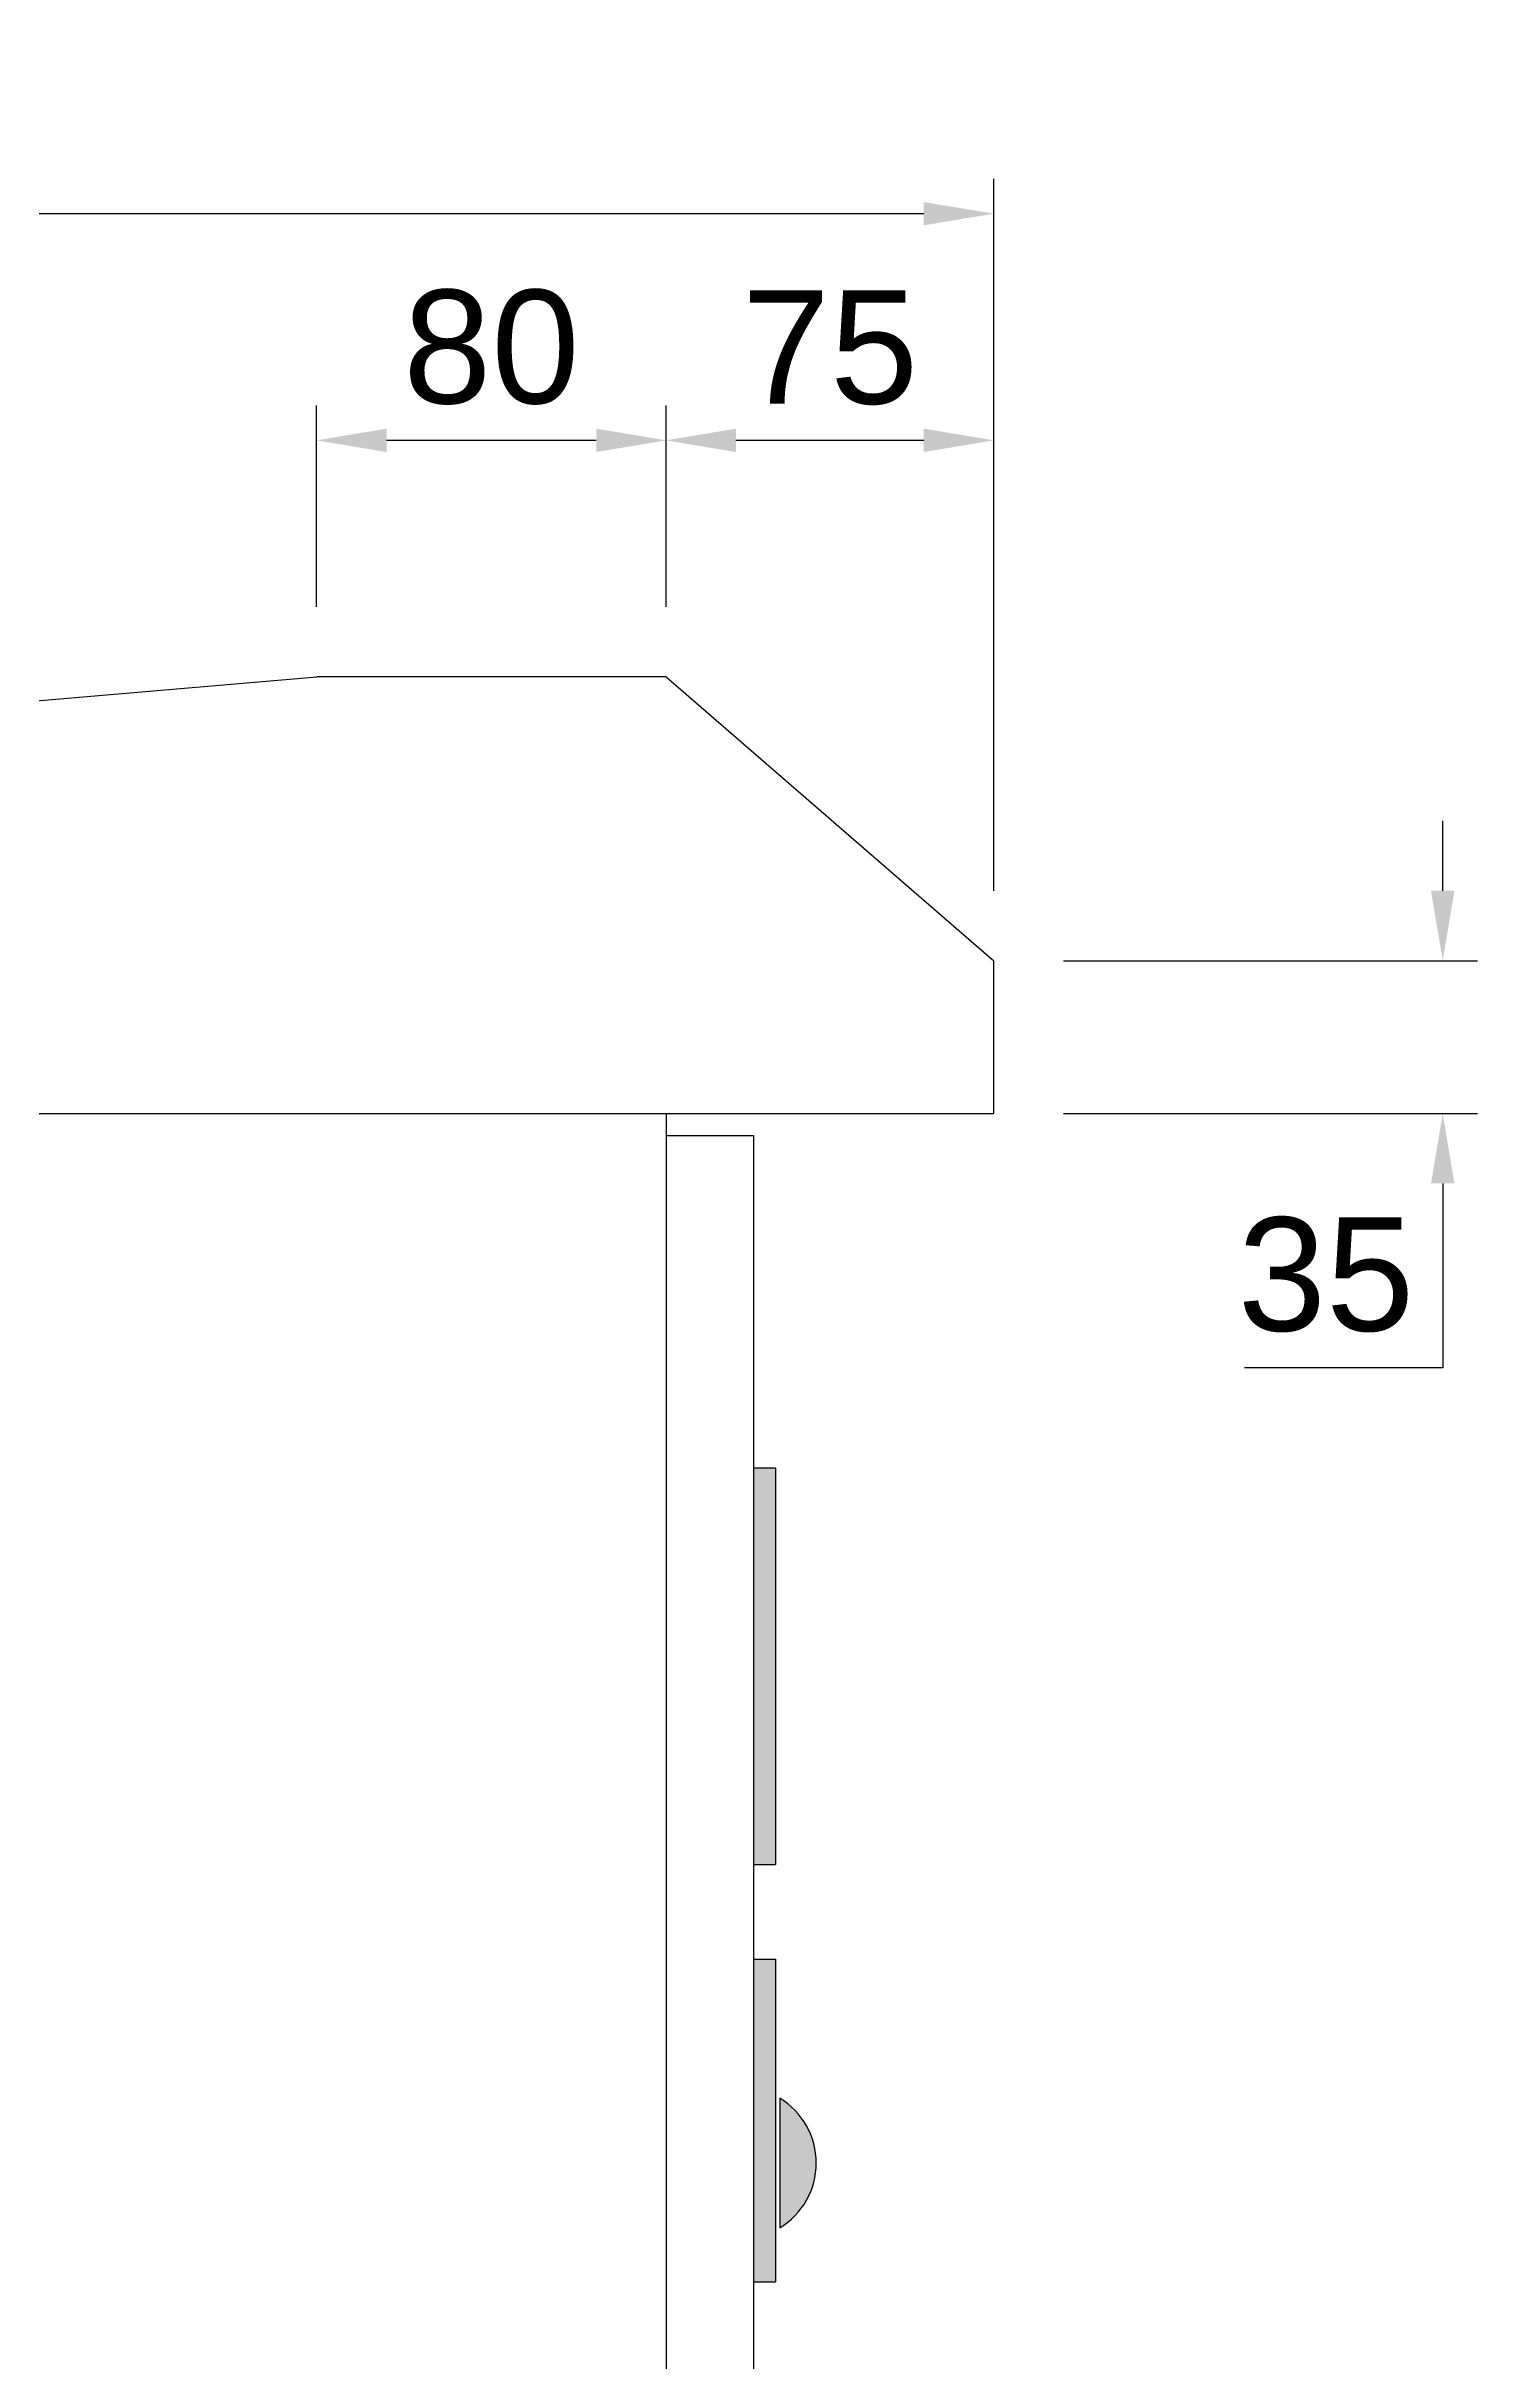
# Model space of a CAD drawing. Header units: millimetres. Extents: x 330554 to 656471, y 11007 to 130943.
# Drawn here: x 463119 to 463938, y 103836 to 105162 of the extents above; entities that cross this region are included whole.
import ezdxf

# ---------------------------------------------------------------- set-up
doc = ezdxf.new("R2010")
doc.units = ezdxf.units.MM
doc.header["$LTSCALE"] = 6
doc.layers.add('kich thuoc', color=9, linetype='Continuous', lineweight=13)
doc.layers.add('Nen', color=7, linetype='Continuous')
doc.styles.add('kt2', font='arial.ttf', dxfattribs={"height": 65})
doc.dimstyles.new('TL 0.4', dxfattribs={"dimscale": 20, "dimtxt": 0.18, "dimasz": 2, "dimexe": 1, "dimexo": 2, "dimgap": 1, "dimtad": 1, "dimtoh": 1, "dimdec": 0, "dimlfac": 0.4, "dimzin": 0, "dimdsep": 46, "dimtxsty": 'kt2', "dimcen": 2, "dimclrd": 256, "dimclre": 256, "dimclrt": 2, "dimadec": 0, "dimazin": 0, "dimtfac": 1, "dimtdec": 0, "dimtofl": 0, "dimtmove": 0, "dimatfit": 3, "dimfxl": 1, "dimtolj": 1, "dimtzin": 0, "dimarcsym": 0})

# ---------------------------------------------------------------- blocks, each defined once
blk = doc.blocks.new('*D220')
at = {"layer": 'Defpoints', "color": 0, "linetype": 'ByBlock', "ltscale": 0.2, "transparency": 16777216}
for p in [(463661.1, 104638.2), (463661.1, 104550.7), (463918.1, 104550.7)]:
    blk.add_point(p, dxfattribs=at)
at = {"layer": 'kich thuoc', "linetype": 'ByBlock', "lineweight": -2, "ltscale": 0.2, "transparency": 16777216}
for p, q in [((463918.1, 104678.2), (463918.1, 104718.2)), ((463701.1, 104638.2), (463938.1, 104638.2)), ((463701.1, 104550.7), (463938.1, 104550.7)), ((463918.1, 104510.7), (463918.1, 104405.1)), ((463918.1, 104405.1), (463804.6, 104405.1))]:
    blk.add_line(p, q, dxfattribs=at)
at = {"layer": 'kich thuoc', "linetype": 'ByBlock', "ltscale": 0.2, "transparency": 16777216}
for points in [[(463911.4, 104678.2), (463924.8, 104678.2), (463918.1, 104638.2)], [(463911.4, 104510.7), (463924.8, 104510.7), (463918.1, 104550.7)]]:
    blk.add_solid(points, dxfattribs=at)
at = {"layer": 'kich thuoc', "color": 2, "linetype": 'ByBlock', "lineweight": 5, "ltscale": 0.2, "transparency": 16777216, "insert": (463851.3, 104458.3), "char_height": 65, "attachment_point": 5, "style": 'kt2'}
blk.add_mtext('\\A1;35', dxfattribs=at)
blk = doc.blocks.new('*D222')
at = {"layer": 'Defpoints', "color": 0, "linetype": 'ByBlock', "ltscale": 0.2, "transparency": 16777216}
for p in [(463661.1, 105065.9), (463661.1, 104638.2), (461223.6, 104625.7)]:
    blk.add_point(p, dxfattribs=at)
at = {"layer": 'kich thuoc', "linetype": 'ByBlock', "lineweight": -2, "ltscale": 0.2, "transparency": 16777216}
for p, q in [((461223.6, 104665.7), (461223.6, 105085.9)), ((463661.1, 104678.2), (463661.1, 105085.9)), ((461263.6, 105065.9), (463621.1, 105065.9))]:
    blk.add_line(p, q, dxfattribs=at)
at = {"layer": 'kich thuoc', "linetype": 'ByBlock', "ltscale": 0.2, "transparency": 16777216}
for points in [[(461263.6, 105072.5), (461263.6, 105059.2), (461223.6, 105065.9)], [(463621.1, 105072.5), (463621.1, 105059.2), (463661.1, 105065.9)]]:
    blk.add_solid(points, dxfattribs=at)
at = {"layer": 'kich thuoc', "color": 2, "linetype": 'ByBlock', "lineweight": 5, "ltscale": 0.2, "transparency": 16777216, "insert": (462442.4, 105119), "char_height": 65, "attachment_point": 5, "style": 'kt2'}
blk.add_mtext('\\A1;975', dxfattribs=at)
blk = doc.blocks.new('*D237')
at = {"layer": 'Defpoints', "color": 0, "linetype": 'ByBlock', "ltscale": 0.2, "transparency": 16777216}
for p in [(463473.6, 104936.1), (463473.6, 104800.7), (463661.1, 104638.2)]:
    blk.add_point(p, dxfattribs=at)
at = {"layer": 'kich thuoc', "linetype": 'ByBlock', "lineweight": -2, "ltscale": 0.2, "transparency": 16777216}
for p, q in [((463473.6, 104840.7), (463473.6, 104956.1)), ((463661.1, 104678.2), (463661.1, 104956.1)), ((463621.1, 104936.1), (463513.6, 104936.1))]:
    blk.add_line(p, q, dxfattribs=at)
at = {"layer": 'kich thuoc', "linetype": 'ByBlock', "ltscale": 0.2, "transparency": 16777216}
for points in [[(463513.6, 104942.8), (463513.6, 104929.4), (463473.6, 104936.1)], [(463621.1, 104942.8), (463621.1, 104929.4), (463661.1, 104936.1)]]:
    blk.add_solid(points, dxfattribs=at)
at = {"layer": 'kich thuoc', "color": 2, "linetype": 'ByBlock', "lineweight": 5, "ltscale": 0.2, "transparency": 16777216, "insert": (463567.4, 104989.1), "char_height": 65, "attachment_point": 5, "style": 'kt2'}
blk.add_mtext('\\A1;75', dxfattribs=at)
blk = doc.blocks.new('*D238')
at = {"layer": 'Defpoints', "color": 0, "linetype": 'ByBlock', "ltscale": 0.2, "transparency": 16777216}
for p in [(463273.6, 104936.1), (463273.6, 104800.7), (463473.6, 104800.7)]:
    blk.add_point(p, dxfattribs=at)
at = {"layer": 'kich thuoc', "linetype": 'ByBlock', "lineweight": -2, "ltscale": 0.2, "transparency": 16777216}
for p, q in [((463273.6, 104840.7), (463273.6, 104956.1)), ((463473.6, 104840.7), (463473.6, 104956.1)), ((463433.6, 104936.1), (463313.6, 104936.1))]:
    blk.add_line(p, q, dxfattribs=at)
at = {"layer": 'kich thuoc', "linetype": 'ByBlock', "ltscale": 0.2, "transparency": 16777216}
for points in [[(463313.6, 104942.8), (463313.6, 104929.4), (463273.6, 104936.1)], [(463433.6, 104942.8), (463433.6, 104929.4), (463473.6, 104936.1)]]:
    blk.add_solid(points, dxfattribs=at)
at = {"layer": 'kich thuoc', "color": 2, "linetype": 'ByBlock', "lineweight": 5, "ltscale": 0.2, "transparency": 16777216, "insert": (463373.6, 104989.3), "char_height": 65, "attachment_point": 5, "style": 'kt2'}
blk.add_mtext('\\A1;80', dxfattribs=at)

msp = doc.modelspace()

# ---------------------------------------------------------------- hatches: boundary and pattern name
at = {"layer": 'Nen'}
for points in [[(463536.144, 104347.792), (463523.644, 104347.792), (463523.644, 104120.701), (463536.144, 104120.701)], [(463536.144, 104066.548), (463523.644, 104066.548), (463523.644, 103881.772), (463536.144, 103881.772)], [(463538.638, 103986.947), (463538.638, 103912.749, 0.56397959)]]:
    msp.add_hatch(color=82, dxfattribs=at).paths.add_polyline_path(points)

# ---------------------------------------------------------------- linework, layer by layer
for p, q in [((461223.644, 104625.701), (463273.644, 104800.701)), ((463473.644, 104800.701), (463661.144, 104638.201))]:
    msp.add_line(p, q)
for points in [[(461223.644, 104625.701), (461223.644, 104550.701), (463661.144, 104550.701), (463661.144, 104638.201)], [(463473.644, 103068.201), (463473.644, 100050.701), (461723.644, 100050.701), (461723.644, 104550.701), (463473.644, 104550.701), (463473.644, 103080.701)]]:
    msp.add_lwpolyline(points)
for p, q in [((463473.644, 104800.701), (463273.644, 104800.701)), ((463473.644, 104538.201), (463523.644, 104538.201)), ((463473.644, 104538.201), (463523.644, 104538.201)), ((463523.644, 104538.201), (463523.644, 103080.701)), ((463523.644, 104347.792), (463536.144, 104347.792)), ((463523.644, 104347.792), (463536.144, 104347.792)), ((463536.144, 104347.792), (463536.144, 104120.701)), ((463523.644, 104120.701), (463536.144, 104120.701)), ((463523.644, 104066.548), (463536.144, 104066.548)), ((463523.644, 104066.548), (463536.144, 104066.548)), ((463536.144, 104066.548), (463536.144, 103881.772)), ((463538.638, 103986.947), (463538.638, 103912.749)), ((463523.644, 103881.772), (463536.144, 103881.772))]:
    msp.add_line(p, q, dxfattribs=at)
msp.add_arc((463516.209, 103949.848), 43.352, 301.155778, 58.844222, dxfattribs=at)

# ---------------------------------------------------------------- dimensions: what is measured, and where the dimension line sits
at = {"layer": 'kich thuoc', "linetype": 'ByBlock', "lineweight": 5, "ltscale": 0.2}
for base, p1, p2, picture, middle in [((463661.144, 105065.851), (461223.644, 104625.701), (463661.144, 104638.201), '*D222', (462442.394, 105119.039)), ((463273.644, 104936.084), (463473.644, 104800.701), (463273.644, 104800.701), '*D238', (463373.644, 104989.271)), ((463473.644, 104936.084), (463661.144, 104638.201), (463473.644, 104800.701), '*D237', (463567.394, 104989.138))]:
    dim = msp.add_linear_dim(base=base, p1=p1, p2=p2, dimstyle='TL 0.4', dxfattribs=at)
    dim.commit()
    dim.dimension.update_dxf_attribs({"geometry": picture, "text_midpoint": middle})
dim = msp.add_linear_dim(base=(463918.109, 104550.701), p1=(463661.144, 104638.201), p2=(463661.144, 104550.701), angle=90, dimstyle='TL 0.4', dxfattribs=at)
dim.commit()
dim.dimension.update_dxf_attribs({"geometry": '*D220', "text_midpoint": (463851.332, 104405.104), "dimtype": 160})

doc.saveas('drawing.dxf')
